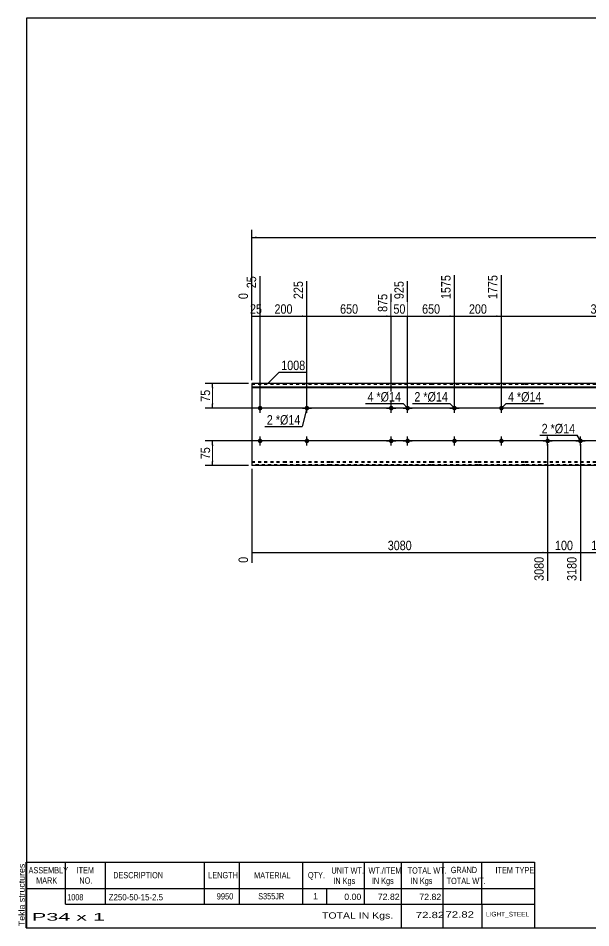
# Model space of a CAD drawing. Header units: millimetres. Extents: x -71 to 331, y -153 to 124.
# Drawn here: x -71.3 to 103.4, y -153.3 to 123.8 of the extents above; entities that cross this region are included whole.
import ezdxf

# ---------------------------------------------------------------- set-up
doc = ezdxf.new("R2010")
doc.units = ezdxf.units.MM
doc.linetypes.add('DXK_LINE_DOT1', pattern=[1.8814, 0.9407, -0.9407])
doc.styles.add('Arial', font='ARIAL.TTF', dxfattribs={"height": 0.2})
doc.styles.add('Arial Narrow', font='ARIALN.TTF', dxfattribs={"height": 0.2})

# ---------------------------------------------------------------- blocks, each defined once
blk = doc.blocks.new('Unknown-629081725-1952')
at = {"color": 5, "linetype": 'Continuous'}
for p, q in [((331.25, 123.75), (-68.75, 123.75)), ((-68.75, 123.75), (-68.75, -153.25)), ((331.25, -153.25), (331.25, 123.75)), ((-68.75, -153.25), (331.25, -153.25))]:
    blk.add_line(p, q, dxfattribs=at)
at = {"color": 174, "linetype": 'Continuous', "style": 'Arial'}
blk.add_text('Tekla structures', height=1.9102, rotation=90, dxfattribs=at).set_placement((-69.25, -152.75))
blk = doc.blocks.new('Part-629081725-1218 - 1203')
at = {"color": 2, "linetype": 'Continuous'}
for p, q in [((9.6, 12.5), (0, 12.5)), ((0, 12.5), (0, -12.5)), ((0, 11.44), (9.6, 11.44)), ((0, 11.26), (9.6, 11.26)), ((23.89, 12.5), (9.7, 12.5)), ((9.7, 11.44), (23.89, 11.44)), ((9.7, 11.26), (23.89, 11.26)), ((54.59, 12.5), (23.99, 12.5)), ((23.99, 11.44), (54.59, 11.44)), ((23.99, 11.26), (54.59, 11.26)), ((68.88, 12.5), (54.69, 12.5)), ((54.69, 11.44), (68.88, 11.44)), ((54.69, 11.26), (68.88, 11.26)), ((83.18, 12.5), (68.98, 12.5)), ((68.98, 11.44), (83.18, 11.44)), ((68.98, 11.26), (83.18, 11.26)), ((107.08, 12.5), (83.28, 12.5)), ((83.28, 11.44), (107.08, 11.44)), ((83.28, 11.26), (107.08, 11.26)), ((130.98, 12.5), (107.18, 12.5)), ((107.18, 11.44), (130.98, 11.44)), ((107.18, 11.26), (130.98, 11.26)), ((144.48, 12.5), (131.08, 12.5)), ((131.08, 11.44), (144.48, 11.44)), ((131.08, 11.26), (144.48, 11.26)), ((168.38, 12.5), (144.58, 12.5)), ((144.58, 11.44), (168.38, 11.44)), ((144.58, 11.26), (168.38, 11.26)), ((192.28, 12.5), (168.48, 12.5)), ((168.48, 11.44), (192.28, 11.44)), ((168.48, 11.26), (192.28, 11.26)), ((206.57, 12.5), (192.38, 12.5)), ((192.38, 11.44), (206.57, 11.44)), ((192.38, 11.26), (206.57, 11.26)), ((220.86, 12.5), (206.67, 12.5)), ((206.67, 11.44), (220.86, 11.44)), ((206.67, 11.26), (220.86, 11.26)), ((251.56, 12.5), (220.96, 12.5)), ((220.96, 11.44), (251.56, 11.44)), ((220.96, 11.26), (251.56, 11.26)), ((265.85, 12.5), (251.66, 12.5)), ((251.66, 11.44), (265.85, 11.44)), ((251.66, 11.26), (265.85, 11.26)), ((276.8, 12.5), (265.95, 12.5)), ((265.95, 11.44), (276.8, 11.44)), ((265.95, 11.26), (276.8, 11.26)), ((276.8, -12.5), (276.8, 12.5)), ((9.6, -12.5), (0, -12.5)), ((23.89, -12.5), (9.7, -12.5)), ((54.59, -12.5), (23.99, -12.5)), ((68.88, -12.5), (54.69, -12.5)), ((83.18, -12.5), (68.98, -12.5)), ((107.08, -12.5), (83.28, -12.5)), ((130.98, -12.5), (107.18, -12.5)), ((144.48, -12.5), (131.08, -12.5)), ((168.38, -12.5), (144.58, -12.5)), ((192.28, -12.5), (168.48, -12.5)), ((206.57, -12.5), (192.38, -12.5)), ((220.86, -12.5), (206.67, -12.5)), ((251.56, -12.5), (220.96, -12.5)), ((265.85, -12.5), (251.66, -12.5)), ((276.8, -12.5), (265.95, -12.5))]:
    blk.add_line(p, q, dxfattribs=at)
at = {"color": 7, "linetype": 'DXK_LINE_DOT1'}
for p, q in [((0, 12.25), (9.6, 12.25)), ((9.7, 12.25), (23.89, 12.25)), ((23.99, 12.25), (54.59, 12.25)), ((54.69, 12.25), (68.88, 12.25)), ((68.98, 12.25), (83.18, 12.25)), ((83.28, 12.25), (107.08, 12.25)), ((107.18, 12.25), (130.98, 12.25)), ((131.08, 12.25), (144.48, 12.25)), ((144.58, 12.25), (168.38, 12.25)), ((168.48, 12.25), (192.28, 12.25)), ((192.38, 12.25), (206.57, 12.25)), ((206.67, 12.25), (220.86, 12.25)), ((220.96, 12.25), (251.56, 12.25)), ((251.66, 12.25), (265.85, 12.25)), ((265.95, 12.25), (276.8, 12.25)), ((0, -11.26), (9.6, -11.26)), ((0, -11.44), (9.6, -11.44)), ((9.6, -12.25), (0, -12.25)), ((9.7, -11.26), (23.89, -11.26)), ((9.7, -11.44), (23.89, -11.44)), ((23.89, -12.25), (9.7, -12.25)), ((23.99, -11.26), (54.59, -11.26)), ((23.99, -11.44), (54.59, -11.44)), ((54.59, -12.25), (23.99, -12.25)), ((54.69, -11.26), (68.88, -11.26)), ((54.69, -11.44), (68.88, -11.44)), ((68.88, -12.25), (54.69, -12.25)), ((68.98, -11.26), (83.18, -11.26)), ((68.98, -11.44), (83.18, -11.44)), ((83.18, -12.25), (68.98, -12.25)), ((83.28, -11.26), (107.08, -11.26)), ((83.28, -11.44), (107.08, -11.44)), ((107.08, -12.25), (83.28, -12.25)), ((107.18, -11.26), (130.98, -11.26)), ((107.18, -11.44), (130.98, -11.44)), ((130.98, -12.25), (107.18, -12.25)), ((131.08, -11.26), (144.48, -11.26)), ((131.08, -11.44), (144.48, -11.44)), ((144.48, -12.25), (131.08, -12.25)), ((144.58, -11.26), (168.38, -11.26)), ((144.58, -11.44), (168.38, -11.44)), ((168.38, -12.25), (144.58, -12.25)), ((168.48, -11.26), (192.28, -11.26)), ((168.48, -11.44), (192.28, -11.44)), ((192.28, -12.25), (168.48, -12.25)), ((192.38, -11.26), (206.57, -11.26)), ((192.38, -11.44), (206.57, -11.44)), ((206.57, -12.25), (192.38, -12.25)), ((206.67, -11.26), (220.86, -11.26)), ((206.67, -11.44), (220.86, -11.44)), ((220.86, -12.25), (206.67, -12.25)), ((220.96, -11.26), (251.56, -11.26)), ((220.96, -11.44), (251.56, -11.44)), ((251.56, -12.25), (220.96, -12.25)), ((251.66, -11.26), (265.85, -11.26)), ((251.66, -11.44), (265.85, -11.44)), ((265.85, -12.25), (251.66, -12.25)), ((265.95, -11.26), (276.8, -11.26)), ((265.95, -11.44), (276.8, -11.44)), ((276.8, -12.25), (265.95, -12.25))]:
    blk.add_line(p, q, dxfattribs=at)
blk = doc.blocks.new('Bolt-629081725-1219 - 1203')
at = {"linetype": 'Continuous'}
for points in [[(41.79, 5, -1), (43.19, 5, -1)], [(46.79, 5, -1), (48.19, 5, -1)], [(41.79, -5, -1), (43.19, -5, -1)], [(46.79, -5, -1), (48.19, -5, -1)]]:
    blk.add_hatch(color=3, dxfattribs=at).paths.add_polyline_path(points)
at = {"color": 3, "linetype": 'Continuous'}
for p, q in [((42.49, 3.6), (42.49, 6.4)), ((47.49, 3.6), (47.49, 6.4)), ((41.09, 5), (43.89, 5)), ((46.09, 5), (48.89, 5)), ((41.09, -5), (43.89, -5)), ((42.49, -6.4), (42.49, -3.6)), ((46.09, -5), (48.89, -5)), ((47.49, -6.4), (47.49, -3.6))]:
    blk.add_line(p, q, dxfattribs=at)
blk = doc.blocks.new('Bolt-629081725-1220 - 1203')
at = {"linetype": 'Continuous'}
blk.add_hatch(color=3, dxfattribs=at).paths.add_polyline_path([(61.08, 5, -1), (62.48, 5, -1)])
at = {"color": 3, "linetype": 'Continuous'}
for p, q in [((61.78, 3.6), (61.78, 6.4)), ((60.38, 5), (63.18, 5))]:
    blk.add_line(p, q, dxfattribs=at)
blk = doc.blocks.new('Bolt-629081725-1221 - 1203')
at = {"linetype": 'Continuous'}
blk.add_hatch(color=3, dxfattribs=at).paths.add_polyline_path([(16.09, 5, -1), (17.49, 5, -1)])
at = {"color": 3, "linetype": 'Continuous'}
for p, q in [((16.79, 3.6), (16.79, 6.4)), ((15.39, 5), (18.19, 5))]:
    blk.add_line(p, q, dxfattribs=at)
blk = doc.blocks.new('Bolt-629081725-1227 - 1203')
at = {"linetype": 'Continuous'}
blk.add_hatch(color=3, dxfattribs=at).paths.add_polyline_path([(61.08, -5, -1), (62.48, -5, -1)])
at = {"color": 3, "linetype": 'Continuous'}
for p, q in [((63.18, -5), (60.38, -5)), ((61.78, -6.4), (61.78, -3.6))]:
    blk.add_line(p, q, dxfattribs=at)
blk = doc.blocks.new('Bolt-629081725-1228 - 1203')
at = {"linetype": 'Continuous'}
blk.add_hatch(color=3, dxfattribs=at).paths.add_polyline_path([(16.09, -5, -1), (17.49, -5, -1)])
at = {"color": 3, "linetype": 'Continuous'}
for p, q in [((18.19, -5), (15.39, -5)), ((16.79, -6.4), (16.79, -3.6))]:
    blk.add_line(p, q, dxfattribs=at)
blk = doc.blocks.new('Bolt-629081725-1229 - 1203')
at = {"linetype": 'Continuous'}
for points in [[(1.8, 5, -1), (3.2, 5, -1)], [(75.38, 5, -1), (76.78, 5, -1)]]:
    blk.add_hatch(color=3, dxfattribs=at).paths.add_polyline_path(points)
at = {"color": 3, "linetype": 'Continuous'}
for p, q in [((2.5, 3.6), (2.5, 6.4)), ((76.08, 3.6), (76.08, 6.4)), ((3.9, 5), (1.1, 5)), ((77.48, 5), (74.68, 5))]:
    blk.add_line(p, q, dxfattribs=at)
blk = doc.blocks.new('Bolt-629081725-1230 - 1203')
at = {"linetype": 'Continuous'}
for points in [[(1.8, -5, -1), (3.2, -5, -1)], [(75.38, -5, -1), (76.78, -5, -1)]]:
    blk.add_hatch(color=3, dxfattribs=at).paths.add_polyline_path(points)
at = {"color": 3, "linetype": 'Continuous'}
for p, q in [((3.9, -5), (1.1, -5)), ((2.5, -6.4), (2.5, -3.6)), ((77.48, -5), (74.68, -5)), ((76.08, -6.4), (76.08, -3.6))]:
    blk.add_line(p, q, dxfattribs=at)
blk = doc.blocks.new('Bolt-629081725-1233 - 1203')
at = {"linetype": 'Continuous'}
for points in [[(90.18, -4.3, -1), (90.18, -5.7, -1)], [(100.18, -4.3, -1), (100.18, -5.7, -1)]]:
    blk.add_hatch(color=3, dxfattribs=at).paths.add_polyline_path(points)
at = {"color": 3, "linetype": 'Continuous'}
for p, q in [((88.78, -5), (91.58, -5)), ((90.18, -6.4), (90.18, -3.6)), ((98.78, -5), (101.58, -5)), ((100.18, -6.4), (100.18, -3.6))]:
    blk.add_line(p, q, dxfattribs=at)
blk = doc.blocks.new('StraightDimension-629081725-1293 - 1203')
at = {"linetype": 'Continuous'}
blk.add_hatch(color=7, dxfattribs=at).paths.add_polyline_path([(136.28, 33.25), (137.78, 33), (136.28, 32.75)])
at = {"color": 7, "linetype": 'Continuous'}
for p, q in [((76.08, 6), (76.08, 45.51)), ((137.78, 6), (137.78, 41.61)), ((76.08, 33), (137.78, 33))]:
    blk.add_line(p, q, dxfattribs=at)
at = {"color": 0, "linetype": 'Continuous'}
blk.add_wipeout([(137.18, 42.21), (132.98, 42.21), (132.98, 33.7), (137.18, 33.7)], dxfattribs=at)
at = {"color": 0}
blk.add_wipeout([(111.18, 33.15), (111.18, 37.35), (102.67, 37.35), (102.67, 33.15)], dxfattribs=at)
at = {"color": 3, "linetype": 'Continuous', "style": 'Arial Narrow'}
blk.add_text('4900', height=2.863, rotation=90.0002, dxfattribs=at).set_placement((136.58, 34.3))
at = {"color": 3, "style": 'Arial Narrow'}
blk.add_text('3125', height=2.863, dxfattribs=at).set_placement((103.27, 33.75))
blk = doc.blocks.new('StraightDimension-629081725-1367 - 1203')
at = {"linetype": 'Continuous'}
blk.add_hatch(color=7, dxfattribs=at).paths.add_polyline_path([(88.68, -38.75), (90.18, -39), (88.68, -39.25)])
at = {"color": 7, "linetype": 'Continuous'}
for p, q in [((90.18, -6), (90.18, -47.61)), ((0, -13.5), (0, -42.13)), ((0, -39), (90.18, -39))]:
    blk.add_line(p, q, dxfattribs=at)
at = {"color": 0}
blk.add_wipeout([(49.34, -38.85), (49.34, -34.65), (40.83, -34.65), (40.83, -38.85)], dxfattribs=at)
at = {"color": 0, "linetype": 'Continuous'}
for points in [[(-0.6, -39.7), (-4.8, -39.7), (-4.8, -42.73), (-0.6, -42.73)], [(89.58, -39.7), (85.38, -39.7), (85.38, -48.21), (89.58, -48.21)]]:
    blk.add_wipeout(points, dxfattribs=at)
at = {"color": 3, "style": 'Arial Narrow'}
blk.add_text('3080', height=2.863, dxfattribs=at).set_placement((41.43, -38.25))
at = {"color": 3, "linetype": 'Continuous', "style": 'Arial Narrow'}
for s, height, p in [('0', 2.86, (-1.2, -42.13)), ('3080', 2.863, (88.98, -47.61))]:
    blk.add_text(s, height=height, rotation=90.0002, dxfattribs=at).set_placement(p)
blk = doc.blocks.new('StraightDimension-629081725-1297 - 1203')
at = {"linetype": 'Continuous'}
blk.add_hatch(color=7, dxfattribs=at).paths.add_polyline_path([(40.99, 33.25), (42.49, 33), (40.99, 32.75)])
at = {"color": 7, "linetype": 'Continuous'}
for p, q in [((16.79, 6), (16.79, 43.68)), ((42.49, 6), (42.49, 39.78)), ((16.79, 33), (42.49, 33))]:
    blk.add_line(p, q, dxfattribs=at)
at = {"color": 0, "linetype": 'Continuous'}
blk.add_wipeout([(41.89, 40.38), (37.69, 40.38), (37.69, 33.7), (41.89, 33.7)], dxfattribs=at)
at = {"color": 0}
blk.add_wipeout([(32.98, 33.15), (32.98, 37.35), (26.3, 37.35), (26.3, 33.15)], dxfattribs=at)
at = {"color": 3, "linetype": 'Continuous', "style": 'Arial Narrow'}
blk.add_text('875', height=2.863, rotation=90.0002, dxfattribs=at).set_placement((41.29, 34.3))
at = {"color": 3, "style": 'Arial Narrow'}
blk.add_text('650', height=2.863, dxfattribs=at).set_placement((26.9, 33.75))
blk = doc.blocks.new('StraightDimension-629081725-1365 - 1203')
at = {"linetype": 'Continuous'}
blk.add_hatch(color=7, dxfattribs=at).paths.add_polyline_path([(112.58, -38.75), (114.08, -39), (112.58, -39.25)])
at = {"color": 7, "linetype": 'Continuous'}
for p, q in [((100.18, -6), (100.18, -47.61)), ((114.08, -6), (114.08, -47.61)), ((100.18, -39), (114.08, -39))]:
    blk.add_line(p, q, dxfattribs=at)
at = {"color": 0}
blk.add_wipeout([(111.38, -38.85), (111.38, -34.65), (102.87, -34.65), (102.87, -38.85)], dxfattribs=at)
at = {"color": 3, "style": 'Arial Narrow'}
blk.add_text('1080', height=2.863, dxfattribs=at).set_placement((103.47, -38.25))
at = {"color": 0, "linetype": 'Continuous'}
blk.add_wipeout([(113.48, -39.7), (109.28, -39.7), (109.28, -48.21), (113.48, -48.21)], dxfattribs=at)
at = {"color": 3, "linetype": 'Continuous', "style": 'Arial Narrow'}
blk.add_text('4260', height=2.863, rotation=90.0002, dxfattribs=at).set_placement((112.88, -47.61))
blk = doc.blocks.new('StraightDimension-629081725-1299 - 1203')
at = {"linetype": 'Continuous'}
blk.add_hatch(color=7, dxfattribs=at).paths.add_polyline_path([(1, 33.25), (2.5, 33), (1, 32.75)])
at = {"color": 7, "linetype": 'Continuous'}
for p, q in [((2.5, 6), (2.5, 45.16)), ((0, 13.5), (0, 40.03)), ((0, 33), (2.5, 33))]:
    blk.add_line(p, q, dxfattribs=at)
at = {"color": 0, "linetype": 'Continuous'}
blk.add_wipeout([(1.9, 45.76), (-2.3, 45.76), (-2.3, 40.9), (1.9, 40.9)], dxfattribs=at)
at = {"color": 0}
blk.add_wipeout([(3.68, 33.15), (3.68, 37.35), (-1.18, 37.35), (-1.18, 33.15)], dxfattribs=at)
at = {"color": 0, "linetype": 'Continuous'}
blk.add_wipeout([(-0.6, 40.63), (-4.8, 40.63), (-4.8, 37.6), (-0.6, 37.6)], dxfattribs=at)
at = {"color": 3, "linetype": 'Continuous', "style": 'Arial Narrow'}
for s, height, p in [('25', 2.863, (1.3, 41.5)), ('0', 2.86, (-1.2, 38.2))]:
    blk.add_text(s, height=height, rotation=90.0002, dxfattribs=at).set_placement(p)
at = {"color": 3, "style": 'Arial Narrow'}
blk.add_text('25', height=2.863, dxfattribs=at).set_placement((-0.58, 33.75))
blk = doc.blocks.new('StraightDimension-629081725-1294 - 1203')
at = {"linetype": 'Continuous'}
blk.add_hatch(color=7, dxfattribs=at).paths.add_polyline_path([(74.58, 33.25), (76.08, 33), (74.58, 32.75)])
at = {"color": 7, "linetype": 'Continuous'}
for p, q in [((61.78, 6), (61.78, 45.51)), ((76.08, 6), (76.08, 45.51)), ((61.78, 33), (76.08, 33))]:
    blk.add_line(p, q, dxfattribs=at)
at = {"color": 0}
blk.add_wipeout([(72.27, 33.15), (72.27, 37.35), (65.59, 37.35), (65.59, 33.15)], dxfattribs=at)
at = {"color": 0, "linetype": 'Continuous'}
blk.add_wipeout([(75.48, 46.11), (71.28, 46.11), (71.28, 37.6), (75.48, 37.6)], dxfattribs=at)
at = {"color": 3, "linetype": 'Continuous', "style": 'Arial Narrow'}
blk.add_text('1775', height=2.863, rotation=90.0002, dxfattribs=at).set_placement((74.88, 38.2))
at = {"color": 3, "style": 'Arial Narrow'}
blk.add_text('200', height=2.863, dxfattribs=at).set_placement((66.19, 33.75))
blk = doc.blocks.new('StraightDimension-629081725-1395 - 1203')
at = {"linetype": 'Continuous'}
for points in [[(-12.25, 11), (-12, 12.5), (-11.75, 11)], [(-11.75, 6.5), (-12, 5), (-12.25, 6.5)]]:
    blk.add_hatch(color=7, dxfattribs=at).paths.add_polyline_path(points)
at = {"color": 7, "linetype": 'Continuous'}
for p, q in [((-1, 12.5), (-14.25, 12.5)), ((-12, 5), (-12, 12.5)), ((198.47, 5), (-14.25, 5))]:
    blk.add_line(p, q, dxfattribs=at)
at = {"color": 0}
blk.add_wipeout([(-12.15, 11.18), (-16.35, 11.18), (-16.35, 6.32), (-12.15, 6.32)], dxfattribs=at)
at = {"color": 3, "style": 'Arial Narrow'}
blk.add_text('75', height=2.863, rotation=90.0002, dxfattribs=at).set_placement((-12.75, 6.92))
blk = doc.blocks.new('StraightDimension-629081725-1295 - 1203')
at = {"linetype": 'Continuous'}
blk.add_hatch(color=7, dxfattribs=at).paths.add_polyline_path([(60.28, 33.25), (61.78, 33), (60.28, 32.75)])
at = {"color": 7, "linetype": 'Continuous'}
for p, q in [((61.78, 6), (61.78, 45.51)), ((47.49, 6), (47.49, 43.68)), ((47.49, 33), (61.78, 33))]:
    blk.add_line(p, q, dxfattribs=at)
at = {"color": 0}
blk.add_wipeout([(57.98, 33.15), (57.98, 37.35), (51.3, 37.35), (51.3, 33.15)], dxfattribs=at)
at = {"color": 0, "linetype": 'Continuous'}
blk.add_wipeout([(61.18, 46.11), (56.98, 46.11), (56.98, 37.6), (61.18, 37.6)], dxfattribs=at)
at = {"color": 3, "linetype": 'Continuous', "style": 'Arial Narrow'}
blk.add_text('1575', height=2.863, rotation=90.0002, dxfattribs=at).set_placement((60.58, 38.2))
at = {"color": 3, "style": 'Arial Narrow'}
blk.add_text('650', height=2.863, dxfattribs=at).set_placement((51.9, 33.75))
blk = doc.blocks.new('StraightDimension-629081725-1296 - 1203')
at = {"linetype": 'Continuous'}
blk.add_hatch(color=7, dxfattribs=at).paths.add_polyline_path([(45.99, 33.25), (47.49, 33), (45.99, 32.75)])
at = {"color": 7, "linetype": 'Continuous'}
for p, q in [((47.49, 6), (47.49, 43.68)), ((42.49, 6), (42.49, 39.78)), ((42.49, 33), (47.49, 33))]:
    blk.add_line(p, q, dxfattribs=at)
at = {"color": 0}
blk.add_wipeout([(47.42, 33.15), (47.42, 37.35), (42.56, 37.35), (42.56, 33.15)], dxfattribs=at)
at = {"color": 0, "linetype": 'Continuous'}
blk.add_wipeout([(46.89, 44.28), (42.69, 44.28), (42.69, 37.6), (46.89, 37.6)], dxfattribs=at)
at = {"color": 3, "linetype": 'Continuous', "style": 'Arial Narrow'}
blk.add_text('925', height=2.863, rotation=90.0002, dxfattribs=at).set_placement((46.29, 38.2))
at = {"color": 3, "style": 'Arial Narrow'}
blk.add_text('50', height=2.863, dxfattribs=at).set_placement((43.16, 33.75))
blk = doc.blocks.new('StraightDimension-629081725-1298 - 1203')
at = {"linetype": 'Continuous'}
blk.add_hatch(color=7, dxfattribs=at).paths.add_polyline_path([(15.29, 33.25), (16.79, 33), (15.29, 32.75)])
at = {"color": 7, "linetype": 'Continuous'}
for p, q in [((2.5, 6), (2.5, 45.16)), ((16.79, 6), (16.79, 43.68)), ((2.5, 33), (16.79, 33))]:
    blk.add_line(p, q, dxfattribs=at)
at = {"color": 0}
blk.add_wipeout([(12.99, 33.15), (12.99, 37.35), (6.3, 37.35), (6.3, 33.15)], dxfattribs=at)
at = {"color": 0, "linetype": 'Continuous'}
blk.add_wipeout([(16.19, 44.28), (11.99, 44.28), (11.99, 37.6), (16.19, 37.6)], dxfattribs=at)
at = {"color": 3, "linetype": 'Continuous', "style": 'Arial Narrow'}
blk.add_text('225', height=2.863, rotation=90.0002, dxfattribs=at).set_placement((15.59, 38.2))
at = {"color": 3, "style": 'Arial Narrow'}
blk.add_text('200', height=2.863, dxfattribs=at).set_placement((6.9, 33.75))
blk = doc.blocks.new('StraightDimension-629081725-1366 - 1203')
at = {"linetype": 'Continuous'}
blk.add_hatch(color=7, dxfattribs=at).paths.add_polyline_path([(98.68, -38.75), (100.18, -39), (98.68, -39.25)])
at = {"color": 7, "linetype": 'Continuous'}
for p, q in [((90.18, -6), (90.18, -47.61)), ((100.18, -6), (100.18, -47.61)), ((90.18, -39), (100.18, -39))]:
    blk.add_line(p, q, dxfattribs=at)
at = {"color": 0}
blk.add_wipeout([(98.52, -38.85), (98.52, -34.65), (91.83, -34.65), (91.83, -38.85)], dxfattribs=at)
at = {"color": 3, "style": 'Arial Narrow'}
blk.add_text('100', height=2.863, dxfattribs=at).set_placement((92.43, -38.25))
at = {"color": 0, "linetype": 'Continuous'}
blk.add_wipeout([(99.58, -39.7), (95.38, -39.7), (95.38, -48.21), (99.58, -48.21)], dxfattribs=at)
at = {"color": 3, "linetype": 'Continuous', "style": 'Arial Narrow'}
blk.add_text('3180', height=2.863, rotation=90.0002, dxfattribs=at).set_placement((98.98, -47.61))
blk = doc.blocks.new('StraightDimension-629081725-1404 - 1203')
at = {"linetype": 'Continuous'}
for points in [[(-12.25, -6.5), (-12, -5), (-11.75, -6.5)], [(-11.75, -11), (-12, -12.5), (-12.25, -11)]]:
    blk.add_hatch(color=7, dxfattribs=at).paths.add_polyline_path(points)
at = {"color": 7, "linetype": 'Continuous'}
for p, q in [((198.47, -5), (-14.25, -5)), ((-12, -12.5), (-12, -5)), ((-1, -12.5), (-14.25, -12.5))]:
    blk.add_line(p, q, dxfattribs=at)
at = {"color": 0}
blk.add_wipeout([(-12.15, -6.32), (-16.35, -6.32), (-16.35, -11.18), (-12.15, -11.18)], dxfattribs=at)
at = {"color": 3, "style": 'Arial Narrow'}
blk.add_text('75', height=2.863, rotation=90.0002, dxfattribs=at).set_placement((-12.75, -10.58))
blk = doc.blocks.new('StraightDimension-629081725-1415 - 1203')
at = {"linetype": 'Continuous'}
for points in [[(1.5, 56.75), (0, 57), (1.5, 57.25)], [(275.3, 57.25), (276.8, 57), (275.3, 56.75)]]:
    blk.add_hatch(color=7, dxfattribs=at).paths.add_polyline_path(points)
at = {"color": 7, "linetype": 'Continuous'}
for p, q in [((0, 13.5), (0, 59.25)), ((276.8, 13.5), (276.8, 59.25)), ((0, 57), (276.8, 57))]:
    blk.add_line(p, q, dxfattribs=at)
at = {"color": 0}
blk.add_wipeout([(142.66, 57.15), (142.66, 61.35), (134.14, 61.35), (134.14, 57.15)], dxfattribs=at)
at = {"color": 3, "style": 'Arial Narrow'}
blk.add_text('9950', height=2.863, dxfattribs=at).set_placement((134.74, 57.75))
blk = doc.blocks.new('CBS_BOM-629081725-2046')
at = {"color": 7, "linetype": 'Continuous'}
for p, q in [((-68.78, -141.28), (-68.78, -133.28)), ((-68.78, -133.28), (86.14, -133.28)), ((-56.78, -141.28), (-56.78, -133.28)), ((-44.59, -141.28), (-44.59, -133.28)), ((-14.43, -141.28), (-14.43, -133.28)), ((-3.75, -141.28), (-3.75, -133.28)), ((15.57, -141.28), (15.57, -133.28)), ((34.37, -141.28), (34.37, -133.28)), ((45.58, -141.28), (45.58, -133.28)), ((58.37, -141.28), (58.37, -133.28)), ((70.12, -141.28), (70.12, -133.28)), ((86.14, -133.29), (86.14, -141.27)), ((-68.78, -141.28), (86.14, -141.28)), ((-68.78, -146.08), (-68.78, -141.28)), ((-56.78, -146.08), (-56.78, -141.28)), ((-44.59, -146.08), (-44.59, -141.28)), ((-14.43, -146.08), (-14.43, -141.28)), ((-3.75, -146.08), (-3.75, -141.28)), ((15.57, -146.08), (15.57, -141.28)), ((22.83, -146.08), (22.83, -141.28)), ((34.37, -146.08), (34.37, -141.28)), ((45.58, -146.08), (45.58, -141.28)), ((58.37, -146.08), (58.37, -141.28)), ((70.14, -146.08), (70.14, -141.28)), ((86.14, -141.28), (86.14, -146.08)), ((-68.78, -153.28), (-68.78, -146.1)), ((-56.78, -146.08), (86.14, -146.08)), ((45.58, -153.28), (45.58, -146.1)), ((58.37, -153.28), (58.37, -146.1)), ((70.18, -153.28), (70.18, -146.1)), ((86.14, -146.08), (86.14, -153.28)), ((-68.78, -153.28), (86.14, -153.28))]:
    blk.add_line(p, q, dxfattribs=at)
at = {"color": 3, "linetype": 'Continuous', "style": 'Arial'}
for s, height, width, p in [('ASSEMBLY', 1.91, 0.7, (-68.1, -136.71)), ('ITEM', 1.91, 0.8, (-53.45, -136.71)), ('UNIT WT.', 1.91, 0.7, (24.26, -136.78)), ('WT./ITEM', 1.91, 0.7, (35.55, -136.78)), ('TOTAL WT.', 1.91, 0.7, (47.49, -136.78)), ('GRAND', 1.91, 0.8, (60.64, -136.62)), ('ITEM TYPE', 1.91, 0.7, (74.28, -136.7)), ('MARK', 1.91, 0.8, (-65.78, -139.84)), ('NO.', 1.91, 0.8, (-52.6, -139.84)), ('DESCRIPTION', 1.9102, 0.8, (-42.27, -138.21)), ('LENGTH', 1.91, 0.7, (-13.32, -138.21)), ('MATERIAL', 1.91, 0.8, (0.7, -138.26)), ('QTY.', 1.91, 0.8, (17.09, -138.18)), ('IN Kgs', 1.91, 0.8, (24.84, -139.92)), ('IN Kgs', 1.91, 0.8, (36.59, -139.92)), ('IN Kgs', 1.91, 0.8, (48.38, -139.92)), ('TOTAL WT.', 1.91, 0.7, (59.38, -139.96))]:
    blk.add_text(s, height=height, dxfattribs=dict(at, width=width)).set_placement(p)
at = {"color": 7, "linetype": 'Continuous', "style": 'Arial'}
for s, height, width, p in [('1008', 1.91, 0.8, (-56.32, -144.93)), ('Z250-50-15-2.5', 1.9102, 0.9, (-43.65, -144.93)), ('9950', 1.91, 0.85, (-10.71, -144.65)), ('S355JR', 1.91, 0.8, (1.94, -144.62))]:
    blk.add_text(s, height=height, dxfattribs=dict(at, width=width)).set_placement(p)
for s, p in [('1', (18.66, -144.62)), ('0.00', (28.17, -144.81)), ('72.82', (38.39, -144.78)), ('72.82', (51.06, -144.81))]:
    blk.add_text(s, height=1.91, dxfattribs=at).set_placement(p)
at = {"color": 6, "linetype": 'Continuous', "style": 'Arial'}
for s, height, width, p in [('P34 x 1', 2.292, 2.05, (-67.06, -151.09)), ('TOTAL IN Kgs.', 1.9102, 1.2, (21.38, -150.48)), ('72.82', 1.91, 1.3, (49.97, -150.33)), ('72.82', 1.91, 1.3, (59.04, -150.17))]:
    blk.add_text(s, height=height, dxfattribs=dict(at, width=width)).set_placement(p)
blk.add_text('LIGHT_STEEL', height=1.4135, dxfattribs=at).set_placement((71.39, -149.83))
blk = doc.blocks.new('MarkSet-629081725-1429 - 1203')
at = {"color": 0}
blk.add_wipeout([(51.38, 7.01), (51.38, 10.01), (49.55, 10.01), (49.55, 7.01)], dxfattribs=at)
blk.add_wipeout([(51.38, 7.01), (51.38, 10.01), (49.55, 10.01), (49.55, 7.01)], dxfattribs=at)
blk.add_wipeout([(53.56, 7.01), (53.56, 10.01), (52.28, 10.01), (52.28, 7.01)], dxfattribs=at)
blk.add_wipeout([(53.56, 7.01), (53.56, 10.01), (52.28, 10.01), (52.28, 7.01)], dxfattribs=at)
at = {"color": 3, "style": 'Arial Narrow'}
blk.add_text('2', height=2.86, dxfattribs=at).set_placement((49.55, 7.01))
at = {"color": 0}
blk.add_wipeout([(59.77, 7.01), (59.77, 10.01), (53.56, 10.01), (53.56, 7.01)], dxfattribs=at)
blk.add_wipeout([(59.77, 7.01), (59.77, 10.01), (53.56, 10.01), (53.56, 7.01)], dxfattribs=at)
at = {"color": 7, "linetype": 'Continuous'}
for p in [(48.95, 6.41), (61.78, 5)]:
    blk.add_line(p, (60.37, 6.41), dxfattribs=at)
at = {"color": 3, "style": 'Arial Narrow'}
for s, height, p in [('*', 2.86, (52.28, 7.01)), ('Ø14', 2.863, (53.56, 7.01))]:
    blk.add_text(s, height=height, dxfattribs=at).set_placement(p)
blk = doc.blocks.new('Mark-629081725-1418 - 1203')
at = {"color": 0}
blk.add_wipeout([(16.27, 16.59), (16.27, 19.59), (8.96, 19.59), (8.96, 16.59)], dxfattribs=at)
blk.add_wipeout([(16.27, 16.59), (16.27, 19.59), (8.96, 19.59), (8.96, 16.59)], dxfattribs=at)
at = {"color": 7, "linetype": 'Continuous'}
for p, q in [((4.82, 12.45), (8.36, 15.99)), ((8.36, 15.99), (16.87, 15.99))]:
    blk.add_line(p, q, dxfattribs=at)
at = {"color": 3, "style": 'Arial Narrow'}
blk.add_text('1008', height=2.863, dxfattribs=at).set_placement((8.96, 16.59))
blk = doc.blocks.new('MarkSet-629081725-1434 - 1203')
at = {"color": 0}
blk.add_wipeout([(6.39, -0.01), (6.39, 2.99), (4.56, 2.99), (4.56, -0.01)], dxfattribs=at)
blk.add_wipeout([(6.39, -0.01), (6.39, 2.99), (4.56, 2.99), (4.56, -0.01)], dxfattribs=at)
blk.add_wipeout([(8.57, -0.01), (8.57, 2.99), (7.29, 2.99), (7.29, -0.01)], dxfattribs=at)
blk.add_wipeout([(8.57, -0.01), (8.57, 2.99), (7.29, 2.99), (7.29, -0.01)], dxfattribs=at)
at = {"color": 3, "style": 'Arial Narrow'}
blk.add_text('2', height=2.86, dxfattribs=at).set_placement((4.56, -0.01))
at = {"color": 0}
blk.add_wipeout([(14.78, -0.01), (14.78, 2.99), (8.57, 2.99), (8.57, -0.01)], dxfattribs=at)
blk.add_wipeout([(14.78, -0.01), (14.78, 2.99), (8.57, 2.99), (8.57, -0.01)], dxfattribs=at)
at = {"color": 7, "linetype": 'Continuous'}
for p in [(16.79, 5), (3.96, -0.61)]:
    blk.add_line(p, (15.38, -0.61), dxfattribs=at)
at = {"color": 3, "style": 'Arial Narrow'}
for s, height, p in [('*', 2.86, (7.29, -0.01)), ('Ø14', 2.863, (8.57, -0.01))]:
    blk.add_text(s, height=height, dxfattribs=at).set_placement(p)
blk = doc.blocks.new('MarkSet-629081725-1449 - 1203')
at = {"color": 0}
blk.add_wipeout([(79.92, 7.01), (79.92, 10.01), (78.09, 10.01), (78.09, 7.01)], dxfattribs=at)
blk.add_wipeout([(79.92, 7.01), (79.92, 10.01), (78.09, 10.01), (78.09, 7.01)], dxfattribs=at)
at = {"color": 7, "linetype": 'Continuous'}
blk.add_line((76.08, 5), (77.49, 6.41), dxfattribs=at)
at = {"color": 0}
blk.add_wipeout([(82.1, 7.01), (82.1, 10.01), (80.82, 10.01), (80.82, 7.01)], dxfattribs=at)
blk.add_wipeout([(82.1, 7.01), (82.1, 10.01), (80.82, 10.01), (80.82, 7.01)], dxfattribs=at)
at = {"color": 3, "style": 'Arial Narrow'}
blk.add_text('4', height=2.86, dxfattribs=at).set_placement((78.09, 7.01))
at = {"color": 0}
blk.add_wipeout([(88.31, 7.01), (88.31, 10.01), (82.1, 10.01), (82.1, 7.01)], dxfattribs=at)
blk.add_wipeout([(88.31, 7.01), (88.31, 10.01), (82.1, 10.01), (82.1, 7.01)], dxfattribs=at)
at = {"color": 7, "linetype": 'Continuous'}
blk.add_line((77.49, 6.41), (88.91, 6.41), dxfattribs=at)
at = {"color": 3, "style": 'Arial Narrow'}
for s, height, p in [('*', 2.86, (80.82, 7.01)), ('Ø14', 2.863, (82.1, 7.01))]:
    blk.add_text(s, height=height, dxfattribs=at).set_placement(p)
blk = doc.blocks.new('Mark-629081725-1457 - 1203')
at = {"color": 0}
blk.add_wipeout([(37.09, 7.01), (37.09, 10.01), (35.26, 10.01), (35.26, 7.01)], dxfattribs=at)
blk.add_wipeout([(37.09, 7.01), (37.09, 10.01), (35.26, 10.01), (35.26, 7.01)], dxfattribs=at)
blk.add_wipeout([(39.26, 7.01), (39.26, 10.01), (37.99, 10.01), (37.99, 7.01)], dxfattribs=at)
blk.add_wipeout([(39.26, 7.01), (39.26, 10.01), (37.99, 10.01), (37.99, 7.01)], dxfattribs=at)
at = {"color": 3, "style": 'Arial Narrow'}
blk.add_text('4', height=2.86, dxfattribs=at).set_placement((35.26, 7.01))
at = {"color": 0}
blk.add_wipeout([(45.48, 7.01), (45.48, 10.01), (39.26, 10.01), (39.26, 7.01)], dxfattribs=at)
blk.add_wipeout([(45.48, 7.01), (45.48, 10.01), (39.26, 10.01), (39.26, 7.01)], dxfattribs=at)
at = {"color": 7, "linetype": 'Continuous'}
for p in [(34.66, 6.41), (47.49, 5)]:
    blk.add_line(p, (46.08, 6.41), dxfattribs=at)
at = {"color": 3, "style": 'Arial Narrow'}
for s, height, p in [('*', 2.86, (37.99, 7.01)), ('Ø14', 2.863, (39.26, 7.01))]:
    blk.add_text(s, height=height, dxfattribs=at).set_placement(p)
blk = doc.blocks.new('Mark-629081725-1459 - 1203')
at = {"color": 0}
blk.add_wipeout([(90.18, -2.67), (90.18, 0.33), (88.36, 0.33), (88.36, -2.67)], dxfattribs=at)
blk.add_wipeout([(90.18, -2.67), (90.18, 0.33), (88.36, 0.33), (88.36, -2.67)], dxfattribs=at)
blk.add_wipeout([(92.36, -2.67), (92.36, 0.33), (91.08, 0.33), (91.08, -2.67)], dxfattribs=at)
blk.add_wipeout([(92.36, -2.67), (92.36, 0.33), (91.08, 0.33), (91.08, -2.67)], dxfattribs=at)
at = {"color": 3, "style": 'Arial Narrow'}
blk.add_text('2', height=2.86, dxfattribs=at).set_placement((88.36, -2.67))
at = {"color": 0}
blk.add_wipeout([(98.58, -2.67), (98.58, 0.33), (92.36, 0.33), (92.36, -2.67)], dxfattribs=at)
blk.add_wipeout([(98.58, -2.67), (98.58, 0.33), (92.36, 0.33), (92.36, -2.67)], dxfattribs=at)
at = {"color": 7, "linetype": 'Continuous'}
for p in [(87.76, -3.27), (100.18, -5)]:
    blk.add_line(p, (99.18, -3.27), dxfattribs=at)
at = {"color": 3, "style": 'Arial Narrow'}
for s, height, p in [('*', 2.86, (91.08, -2.67)), ('Ø14', 2.863, (92.36, -2.67))]:
    blk.add_text(s, height=height, dxfattribs=at).set_placement(p)

msp = doc.modelspace()

# ---------------------------------------------------------------- block references
for name in ['Unknown-629081725-1952', 'Part-629081725-1218 - 1203', 'Bolt-629081725-1229 - 1203', 'Bolt-629081725-1221 - 1203', 'Bolt-629081725-1219 - 1203', 'Bolt-629081725-1220 - 1203', 'Bolt-629081725-1230 - 1203', 'Bolt-629081725-1228 - 1203', 'Bolt-629081725-1227 - 1203', 'Bolt-629081725-1233 - 1203', 'CBS_BOM-629081725-2046']:
    msp.add_blockref(name, (0, 0))

# ---------------------------------------------------------------- next in the draw order: block references
for name in ['StraightDimension-629081725-1299 - 1203', 'StraightDimension-629081725-1293 - 1203', 'StraightDimension-629081725-1297 - 1203', 'StraightDimension-629081725-1367 - 1203', 'StraightDimension-629081725-1365 - 1203']:
    msp.add_blockref(name, (0, 0))

# ---------------------------------------------------------------- next in the draw order: block references
for name in ['StraightDimension-629081725-1294 - 1203', 'StraightDimension-629081725-1366 - 1203']:
    msp.add_blockref(name, (0, 0))

# ---------------------------------------------------------------- next in the draw order: block references
for name in ['StraightDimension-629081725-1395 - 1203', 'StraightDimension-629081725-1404 - 1203']:
    msp.add_blockref(name, (0, 0))

# ---------------------------------------------------------------- next in the draw order: block references
for name in ['StraightDimension-629081725-1298 - 1203', 'StraightDimension-629081725-1295 - 1203', 'MarkSet-629081725-1449 - 1203', 'Mark-629081725-1459 - 1203']:
    msp.add_blockref(name, (0, 0))

# ---------------------------------------------------------------- next in the draw order: block references
for name in ['StraightDimension-629081725-1296 - 1203', 'MarkSet-629081725-1429 - 1203', 'MarkSet-629081725-1434 - 1203']:
    msp.add_blockref(name, (0, 0))

# ---------------------------------------------------------------- next in the draw order: block references
for name in ['StraightDimension-629081725-1415 - 1203', 'Mark-629081725-1457 - 1203']:
    msp.add_blockref(name, (0, 0))

# ---------------------------------------------------------------- next in the draw order: block references
msp.add_blockref('Mark-629081725-1418 - 1203', (0, 0))

doc.saveas('drawing.dxf')
